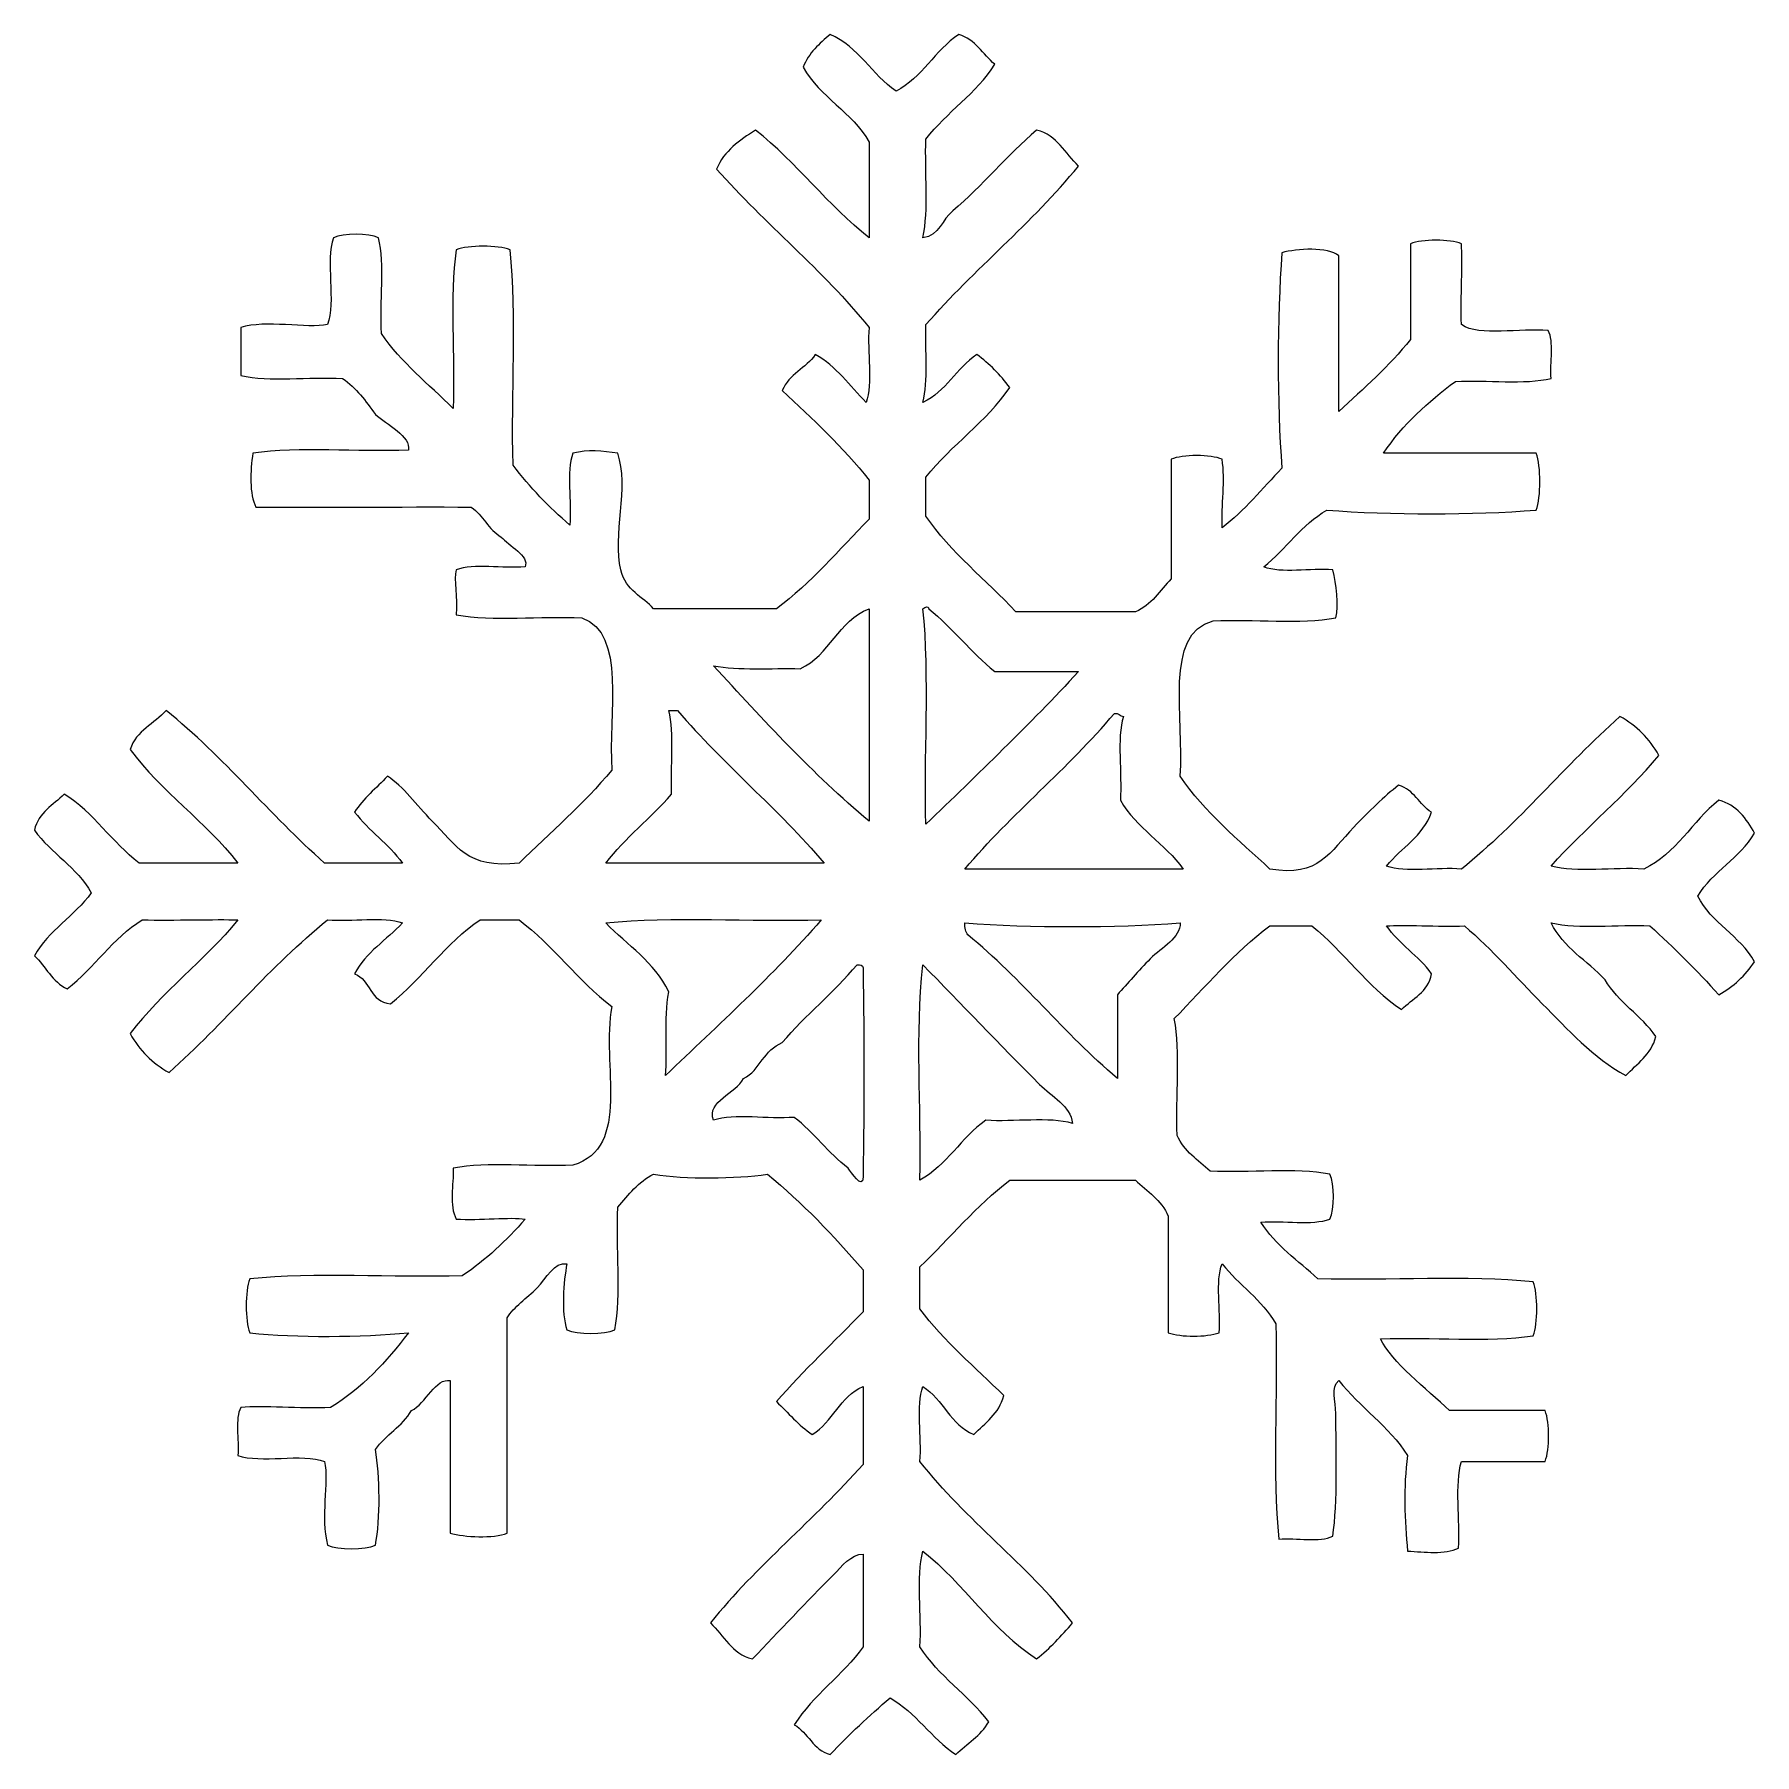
# Model space of a CAD drawing. Header units: centimetres. Extents: x -162 to 48, y -78 to 11.
# Drawn here: x 33.24 to 40.07, y 3.95 to 10.77 of the extents above; entities that cross this region are included whole.
import ezdxf

# ---------------------------------------------------------------- set-up
doc = ezdxf.new("R2010")
doc.units = ezdxf.units.CM
doc.header["$MEASUREMENT"] = 0
doc.layers.add('layer 1', color=7, linetype='Continuous')

msp = doc.modelspace()

# ---------------------------------------------------------------- linework, layer by layer
at = {"layer": 'layer 1', "color": 140}
for points, knots in [([(36.66311, 10.54829), (36.76689, 10.60286), (36.81746, 10.7103), (36.91226, 10.77385), (36.91226, 10.77385), (36.97856, 10.75308), (37.00771, 10.69511), (37.05481, 10.65534), (37.05481, 10.65534), (36.98249, 10.53748), (36.86391, 10.46627), (36.78169, 10.35811), (36.78169, 10.35811), (36.77684, 10.22865), (36.79348, 10.07752), (36.7699, 9.9666), (36.7699, 9.9666), (36.836, 9.97564), (36.84635, 10.04031), (36.88841, 10.07339), (36.88841, 10.07339), (37.00633, 10.17323), (37.10336, 10.29384), (37.22102, 10.39394), (37.22102, 10.39394), (37.30376, 10.37383), (37.33403, 10.30105), (37.38742, 10.25132), (37.38742, 10.25132), (37.20254, 10.02458), (36.97371, 9.842), (36.78169, 9.62201), (36.78169, 9.62201), (36.77822, 9.51896), (36.79158, 9.399), (36.7699, 9.31344), (36.7699, 9.31344), (36.86116, 9.35668), (36.90302, 9.44958), (36.98367, 9.50343), (36.98367, 9.50343), (37.03359, 9.46668), (37.07728, 9.42305), (37.11423, 9.37286), (37.11423, 9.37286), (37.02153, 9.23607), (36.88337, 9.14455), (36.78169, 9.01674), (36.78169, 9.01674), (36.78169, 9.01674), (36.78169, 8.86232), (36.78169, 8.86232), (36.78169, 8.86232), (36.88107, 8.71629), (37.02042, 8.61016), (37.13801, 8.48241), (37.13801, 8.48241), (37.13801, 8.48241), (37.61298, 8.48241), (37.61298, 8.48241), (37.61298, 8.48241), (37.67817, 8.50829), (37.70961, 8.56765), (37.75534, 8.61318), (37.75534, 8.61318), (37.75534, 8.61318), (37.75534, 9.08788), (37.75534, 9.08788), (37.75534, 9.08788), (37.79904, 9.10708), (37.91342, 9.10708), (37.95732, 9.08788), (37.95732, 9.08788), (37.97075, 9.00265), (37.95384, 8.90674), (37.95732, 8.81496), (37.95732, 8.81496), (38.04589, 8.88453), (38.11704, 8.9714), (38.19467, 9.05231), (38.19467, 9.05231), (38.17462, 9.31004), (38.17528, 9.64952), (38.19467, 9.90718), (38.19467, 9.90718), (38.25337, 9.92428), (38.37797, 9.93103), (38.42029, 9.8952), (38.42029, 9.8952), (38.42029, 9.8952), (38.42029, 9.27787), (38.42029, 9.27787), (38.42029, 9.27787), (38.52079, 9.36729), (38.61972, 9.45836), (38.70521, 9.56285), (38.70521, 9.56285), (38.70521, 9.56285), (38.70521, 9.94282), (38.70521, 9.94282), (38.70521, 9.94282), (38.74891, 9.96195), (38.86329, 9.96195), (38.90699, 9.94282), (38.90699, 9.94282), (38.91321, 9.8663), (38.90286, 9.73292), (38.90699, 9.62201), (38.90699, 9.62201), (38.98023, 9.57255), (39.14041, 9.61022), (39.25132, 9.59823), (39.25132, 9.59823), (39.27609, 9.55591), (39.25735, 9.46995), (39.26312, 9.40844), (39.26312, 9.40844), (39.15797, 9.38328), (39.00775, 9.40267), (38.88321, 9.39664), (38.88321, 9.39664), (38.77524, 9.31462), (38.6733, 9.22631), (38.59823, 9.11147), (38.59823, 9.11147), (38.59823, 9.11147), (39.20396, 9.11147), (39.20396, 9.11147), (39.20396, 9.11147), (39.22315, 9.06063), (39.22315, 8.9372), (39.20396, 8.88591), (39.20396, 8.88591), (38.9539, 8.86606), (38.62273, 8.86652), (38.37267, 8.88591), (38.37267, 8.88591), (38.27283, 8.82767), (38.2102, 8.73202), (38.12326, 8.66035), (38.12326, 8.66035), (38.19074, 8.63309), (38.30932, 8.65642), (38.39645, 8.64855), (38.39645, 8.64855), (38.41034, 8.59424), (38.42233, 8.50502), (38.40824, 8.45857), (38.40824, 8.45857), (38.26935, 8.43151), (38.08028, 8.45444), (37.92155, 8.44678), (37.92155, 8.44678), (37.72435, 8.39482), (37.80828, 8.0613), (37.79091, 7.82951), (37.79091, 7.82951), (37.88892, 7.68598), (38.02158, 7.5769), (38.1473, 7.46133), (38.1473, 7.46133), (38.34102, 7.42668), (38.38603, 7.52999), (38.47965, 7.62747), (38.47965, 7.62747), (38.54162, 7.692), (38.59895, 7.7488), (38.65784, 7.79368), (38.65784, 7.79368), (38.71982, 7.77678), (38.73967, 7.71716), (38.78821, 7.68689), (38.78821, 7.68689), (38.75447, 7.59026), (38.668, 7.54617), (38.61022, 7.47332), (38.61022, 7.47332), (38.68556, 7.44561), (38.812, 7.46919), (38.90699, 7.46133), (38.90699, 7.46133), (39.13556, 7.64438), (39.31788, 7.8736), (39.5363, 8.06687), (39.5363, 8.06687), (39.60267, 8.03031), (39.65396, 7.97882), (39.69072, 7.91245), (39.69072, 7.91245), (39.56015, 7.75418), (39.39971, 7.62564), (39.26312, 7.47332), (39.26312, 7.47332), (39.3623, 7.44561), (39.51272, 7.46919), (39.6313, 7.46133), (39.6313, 7.46133), (39.76075, 7.52187), (39.822, 7.6506), (39.92807, 7.73426), (39.92807, 7.73426), (40.00085, 7.71598), (40.03715, 7.66102), (40.07062, 7.60369), (40.07062, 7.60369), (40.01127, 7.50477), (39.90566, 7.4521), (39.84506, 7.35429), (39.84506, 7.35429), (39.89918, 7.24639), (40.01219, 7.19719), (40.07062, 7.09341), (40.07062, 7.09341), (40.03322, 7.03956), (39.98769, 6.99423), (39.92807, 6.96259), (39.92807, 6.96259), (39.84251, 7.05869), (39.75053, 7.1491), (39.65508, 7.23577), (39.65508, 7.23577), (39.52687, 7.242), (39.37219, 7.22215), (39.26312, 7.24757), (39.26312, 7.24757), (39.31212, 7.15002), (39.40574, 7.09734), (39.47695, 7.02201), (39.47695, 7.02201), (39.52962, 6.93206), (39.62114, 6.88102), (39.67892, 6.79618), (39.67892, 6.79618), (39.66019, 6.72405), (39.60358, 6.6894), (39.56015, 6.64203), (39.56015, 6.64203), (39.42906, 6.71272), (39.32922, 6.82527), (39.2278, 6.92701), (39.2278, 6.92701), (39.12469, 7.0298), (39.03041, 7.14143), (38.91898, 7.23577), (38.91898, 7.23577), (38.81894, 7.2325), (38.67265, 7.24036), (38.61022, 7.23577), (38.61022, 7.23577), (38.65994, 7.16273), (38.73757, 7.11792), (38.78821, 7.04579), (38.78821, 7.04579), (38.7757, 6.97136), (38.7117, 6.9485), (38.66964, 6.90343), (38.66964, 6.90343), (38.53212, 6.99541), (38.44106, 7.13384), (38.31351, 7.23577), (38.31351, 7.23577), (38.31351, 7.23577), (38.1473, 7.23577), (38.1473, 7.23577), (38.1473, 7.23577), (38.00403, 7.12964), (37.89076, 6.99331), (37.7674, 6.86759), (37.7674, 6.86759), (37.79327, 6.73539), (37.77244, 6.55628), (37.77912, 6.40442), (37.77912, 6.40442), (37.80618, 6.34041), (37.86285, 6.30648), (37.90975, 6.26206), (37.90975, 6.26206), (38.06436, 6.25466), (38.2497, 6.27732), (38.38466, 6.25027), (38.38466, 6.25027), (38.40365, 6.21332), (38.40365, 6.10882), (38.38466, 6.07207), (38.38466, 6.07207), (38.31554, 6.046), (38.19978, 6.06703), (38.11147, 6.06028), (38.11147, 6.06028), (38.16879, 5.96719), (38.2594, 5.90731), (38.33729, 5.83452), (38.33729, 5.83452), (38.61808, 5.82712), (38.93057, 5.85025), (39.19197, 5.82273), (39.19197, 5.82273), (39.21116, 5.77536), (39.21116, 5.65652), (39.19197, 5.60916), (39.19197, 5.60916), (39.01351, 5.58164), (38.78474, 5.60477), (38.58643, 5.59717), (38.58643, 5.59717), (38.63079, 5.50309), (38.76856, 5.39958), (38.85962, 5.31219), (38.85962, 5.31219), (38.85962, 5.31219), (39.2396, 5.31219), (39.2396, 5.31219), (39.2396, 5.31219), (39.25735, 5.26181), (39.25735, 5.16079), (39.2396, 5.11041), (39.2396, 5.11041), (39.2396, 5.11041), (38.90699, 5.11041), (38.90699, 5.11041), (38.90699, 5.11041), (38.88039, 5.01823), (38.90234, 4.87771), (38.8952, 4.76608), (38.8952, 4.76608), (38.84115, 4.73928), (38.7607, 4.75153), (38.69342, 4.75428), (38.69342, 4.75428), (38.68162, 4.87489), (38.67612, 5.00873), (38.69342, 5.13426), (38.69342, 5.13426), (38.61926, 5.25002), (38.50441, 5.32516), (38.42029, 5.43096), (38.42029, 5.43096), (38.38701, 5.406), (38.40804, 5.34986), (38.40824, 5.3004), (38.40824, 5.3004), (38.40962, 5.15922), (38.41682, 4.94493), (38.39645, 4.8137), (38.39645, 4.8137), (38.34653, 4.78828), (38.2518, 4.80787), (38.18294, 4.80165), (38.18294, 4.80165), (38.15562, 5.0635), (38.17849, 5.37508), (38.17089, 5.65652), (38.17089, 5.65652), (38.1154, 5.75152), (38.02414, 5.81048), (37.95732, 5.89414), (37.95732, 5.89414), (37.9296, 5.82666), (37.95319, 5.70808), (37.94533, 5.62095), (37.94533, 5.62095), (37.89495, 5.60293), (37.79373, 5.60293), (37.74355, 5.62095), (37.74355, 5.62095), (37.74355, 5.62095), (37.74355, 6.08413), (37.74355, 6.08413), (37.74355, 6.08413), (37.71649, 6.14813), (37.65943, 6.18213), (37.61298, 6.22648), (37.61298, 6.22648), (37.61298, 6.22648), (37.11423, 6.22648), (37.11423, 6.22648), (37.11423, 6.22648), (36.98249, 6.12501), (36.87668, 5.99699), (36.75811, 5.88215), (36.75811, 5.88215), (36.75811, 5.88215), (36.75811, 5.71594), (36.75811, 5.71594), (36.75811, 5.71594), (36.85402, 5.58629), (36.97718, 5.4839), (37.09065, 5.37181), (37.09065, 5.37181), (37.07244, 5.29856), (37.01669, 5.26345), (36.97161, 5.2172), (36.97161, 5.2172), (36.87917, 5.25513), (36.85055, 5.357), (36.7699, 5.40738), (36.7699, 5.40738), (36.74238, 5.33184), (36.76571, 5.2054), (36.75811, 5.11041), (36.75811, 5.11041), (36.93977, 4.87653), (37.18263, 4.7039), (37.36364, 4.4693), (37.36364, 4.4693), (37.31948, 4.41827), (37.27461, 4.36835), (37.22102, 4.32675), (37.22102, 4.32675), (37.04282, 4.44133), (36.93329, 4.62483), (36.7699, 4.75428), (36.7699, 4.75428), (36.74238, 4.65143), (36.76597, 4.49708), (36.75811, 4.37431), (36.75811, 4.37431), (36.83207, 4.25829), (36.94855, 4.18459), (37.03103, 4.07734), (37.03103, 4.07734), (36.99985, 4.02166), (36.94416, 3.99021), (36.90047, 3.94677), (36.90047, 3.94677), (36.80383, 4.01242), (36.74193, 4.11272), (36.63927, 4.17233), (36.63927, 4.17233), (36.5577, 4.09955), (36.47568, 4.02722), (36.40172, 3.94677), (36.40172, 3.94677), (36.33378, 3.96571), (36.31459, 4.03364), (36.25936, 4.06555), (36.25936, 4.06555), (36.33562, 4.18321), (36.45092, 4.26176), (36.53255, 4.37431), (36.53255, 4.37431), (36.53255, 4.37431), (36.53255, 4.74229), (36.53255, 4.74229), (36.53255, 4.74229), (36.48564, 4.74341), (36.44771, 4.69329), (36.41371, 4.65929), (36.41371, 4.65929), (36.31367, 4.55925), (36.19693, 4.43327), (36.09315, 4.32675), (36.09315, 4.32675), (36.01041, 4.34686), (35.98014, 4.41984), (35.92675, 4.4693), (35.92675, 4.4693), (36.11006, 4.69768), (36.33955, 4.88), (36.53255, 5.09862), (36.53255, 5.09862), (36.53255, 5.09862), (36.53255, 5.40738), (36.53255, 5.40738), (36.53255, 5.40738), (36.44011, 5.36905), (36.41259, 5.26594), (36.33051, 5.2172), (36.33051, 5.2172), (36.2762, 5.25375), (36.23532, 5.30387), (36.18815, 5.34776), (36.18815, 5.34776), (36.29795, 5.47145), (36.41698, 5.58603), (36.53255, 5.70415), (36.53255, 5.70415), (36.53255, 5.70415), (36.53255, 5.8701), (36.53255, 5.8701), (36.53255, 5.8701), (36.41534, 6.00643), (36.29192, 6.13634), (36.15257, 6.25027), (36.15257, 6.25027), (36.02751, 6.23159), (35.8258, 6.22996), (35.70119, 6.25027), (35.70119, 6.25027), (35.6402, 6.22046), (35.60115, 6.16844), (35.55883, 6.1197), (35.55883, 6.1197), (35.55143, 5.96096), (35.5741, 5.77189), (35.54684, 5.63274), (35.54684, 5.63274), (35.50662, 5.61381), (35.39728, 5.61381), (35.35705, 5.63274), (35.35705, 5.63274), (35.33353, 5.69911), (35.34343, 5.82594), (35.35705, 5.89414), (35.35705, 5.89414), (35.30667, 5.9041), (35.27549, 5.83616), (35.23828, 5.79895), (35.23828, 5.79895), (35.19759, 5.75846), (35.14722, 5.72335), (35.1195, 5.68037), (35.1195, 5.68037), (35.1218, 5.44), (35.11904, 5.06442), (35.1195, 4.82569), (35.1195, 4.82569), (35.06611, 4.80394), (34.94825, 4.80951), (34.89394, 4.82569), (34.89394, 4.82569), (34.89394, 4.82569), (34.89394, 5.43096), (34.89394, 5.43096), (34.89394, 5.43096), (34.83682, 5.44439), (34.79712, 5.33807), (34.73953, 5.31219), (34.73953, 5.31219), (34.70441, 5.24838), (34.63694, 5.217), (34.59697, 5.15778), (34.59697, 5.15778), (34.61453, 5.05309), (34.61774, 4.8821), (34.59697, 4.77787), (34.59697, 4.77787), (34.55695, 4.75893), (34.44741, 4.75893), (34.40718, 4.77787), (34.40718, 4.77787), (34.37764, 4.89042), (34.41275, 5.02492), (34.39519, 5.11041), (34.39519, 5.11041), (34.30623, 5.14395), (34.14074, 5.10117), (34.05106, 5.13426), (34.05106, 5.13426), (34.05682, 5.19571), (34.03809, 5.28146), (34.06285, 5.32418), (34.06285, 5.32418), (34.14952, 5.33459), (34.29765, 5.31704), (34.41898, 5.32418), (34.41898, 5.32418), (34.54424, 5.4007), (34.64061, 5.5063), (34.72774, 5.62095), (34.72774, 5.62095), (34.5424, 5.6032), (34.2833, 5.60018), (34.09842, 5.62095), (34.09842, 5.62095), (34.07923, 5.66832), (34.07923, 5.78735), (34.09842, 5.83452), (34.09842, 5.83452), (34.35589, 5.86223), (34.66419, 5.83891), (34.94151, 5.84651), (34.94151, 5.84651), (35.03604, 5.91006), (35.11721, 5.9873), (35.19091, 6.07207), (35.19091, 6.07207), (35.13496, 6.08131), (35.00925, 6.06585), (34.91772, 6.07207), (34.91772, 6.07207), (34.88883, 6.12363), (34.90757, 6.21102), (34.90574, 6.27411), (34.90574, 6.27411), (35.04181, 6.30019), (35.22537, 6.27896), (35.38064, 6.2859), (35.38064, 6.2859), (35.61589, 6.35496), (35.49135, 6.68822), (35.53505, 6.91522), (35.53505, 6.91522), (35.40167, 7.01919), (35.30209, 7.15696), (35.16687, 7.25955), (35.16687, 7.25955), (35.16687, 7.25955), (35.01272, 7.25955), (35.01272, 7.25955), (35.01272, 7.25955), (34.87429, 7.16849), (34.78578, 7.02705), (34.65659, 6.92701), (34.65659, 6.92701), (34.57477, 6.93232), (34.57778, 7.0222), (34.51423, 7.04579), (34.51423, 7.04579), (34.55832, 7.132), (34.64198, 7.17891), (34.70396, 7.24757), (34.70396, 7.24757), (34.62862, 7.27528), (34.50218, 7.25169), (34.40718, 7.25955), (34.40718, 7.25955), (34.17933, 7.07559), (33.99557, 6.84774), (33.77787, 6.65402), (33.77787, 6.65402), (33.71157, 6.69058), (33.66021, 6.74187), (33.62352, 6.80817), (33.62352, 6.80817), (33.74944, 6.97503), (33.92003, 7.09754), (34.05106, 7.25955), (34.05106, 7.25955), (33.96694, 7.26257), (33.79333, 7.257), (33.67108, 7.25955), (33.67108, 7.25955), (33.55323, 7.18723), (33.48208, 7.06865), (33.37411, 6.98637), (33.37411, 6.98637), (33.31378, 7.01316), (33.28928, 7.07559), (33.24355, 7.11693), (33.24355, 7.11693), (33.30015, 7.21887), (33.40274, 7.27436), (33.4693, 7.36634), (33.4693, 7.36634), (33.4127, 7.46828), (33.31011, 7.5235), (33.24355, 7.61568), (33.24355, 7.61568), (33.26019, 7.68617), (33.31771, 7.71552), (33.36232, 7.75811), (33.36232, 7.75811), (33.47998, 7.68571), (33.55139, 7.56694), (33.65909, 7.48511), (33.65909, 7.48511), (33.65909, 7.48511), (34.05106, 7.48511), (34.05106, 7.48511), (34.05106, 7.48511), (33.9237, 7.6506), (33.74688, 7.76688), (33.62352, 7.93604), (33.62352, 7.93604), (33.6473, 8.01138), (33.72009, 8.03771), (33.76608, 8.09039), (33.76608, 8.09039), (33.99465, 7.90734), (34.17678, 7.67785), (34.39519, 7.48511), (34.39519, 7.48511), (34.39519, 7.48511), (34.70396, 7.48511), (34.70396, 7.48511), (34.70396, 7.48511), (34.64938, 7.56091), (34.57149, 7.61365), (34.51423, 7.68689), (34.51423, 7.68689), (34.54889, 7.74284), (34.6011, 7.78189), (34.64454, 7.82951), (34.64454, 7.82951), (34.709, 7.78949), (34.758, 7.71598), (34.82273, 7.65132), (34.82273, 7.65132), (34.91563, 7.55816), (34.96208, 7.45878), (35.16687, 7.48511), (35.16687, 7.48511), (35.29193, 7.60533), (35.4227, 7.72017), (35.53505, 7.8533), (35.53505, 7.8533), (35.52051, 8.07977), (35.59486, 8.39574), (35.41621, 8.45857), (35.41621, 8.45857), (35.25308, 8.46577), (35.06172, 8.44422), (34.91772, 8.47062), (34.91772, 8.47062), (34.92467, 8.53967), (34.90619, 8.60997), (34.91772, 8.64855), (34.91772, 8.64855), (34.98658, 8.67469), (35.1024, 8.65366), (35.19091, 8.66035), (35.19091, 8.66035), (35.20919, 8.70286), (35.12619, 8.74584), (35.09592, 8.77912), (35.09592, 8.77912), (35.046, 8.80873), (35.02379, 8.86534), (34.97714, 8.89796), (34.97714, 8.89796), (34.69727, 8.89953), (34.36329, 8.89541), (34.1222, 8.89796), (34.1222, 8.89796), (34.09659, 8.9488), (34.0996, 9.0417), (34.11048, 9.11147), (34.11048, 9.11147), (34.2928, 9.13898), (34.5255, 9.11586), (34.72774, 9.12352), (34.72774, 9.12352), (34.73953, 9.17921), (34.64041, 9.22585), (34.59697, 9.26588), (34.59697, 9.26588), (34.55904, 9.31855), (34.52019, 9.37103), (34.4666, 9.40844), (34.4666, 9.40844), (34.3344, 9.41492), (34.1756, 9.39461), (34.06285, 9.42023), (34.06285, 9.42023), (34.06285, 9.42023), (34.06285, 9.61022), (34.06285, 9.61022), (34.06285, 9.61022), (34.15876, 9.64232), (34.32654, 9.60563), (34.40718, 9.62201), (34.40718, 9.62201), (34.44092, 9.71097), (34.39703, 9.87764), (34.43103, 9.9666), (34.43103, 9.9666), (34.46772, 9.98554), (34.57221, 9.98554), (34.60896, 9.9666), (34.60896, 9.9666), (34.63576, 9.86257), (34.61361, 9.70986), (34.62076, 9.58663), (34.62076, 9.58663), (34.69976, 9.47179), (34.80747, 9.38538), (34.90574, 9.28966), (34.90574, 9.28966), (34.9136, 9.49583), (34.89047, 9.73272), (34.91772, 9.91898), (34.91772, 9.91898), (34.96509, 9.93817), (35.08413, 9.93817), (35.13149, 9.91898), (35.13149, 9.91898), (35.15901, 9.65758), (35.13542, 9.34535), (35.14328, 9.0641), (35.14328, 9.0641), (35.20985, 8.97625), (35.28564, 8.8977), (35.36884, 8.82675), (35.36884, 8.82675), (35.37579, 8.91873), (35.35456, 9.03888), (35.38064, 9.11147), (35.38064, 9.11147), (35.43934, 9.12745), (35.49921, 9.12051), (35.55883, 9.11147), (35.55883, 9.11147), (35.60574, 8.97907), (35.53715, 8.78351), (35.57062, 8.64855), (35.57062, 8.64855), (35.59093, 8.56673), (35.65959, 8.54131), (35.70119, 8.49414), (35.70119, 8.49414), (35.70119, 8.49414), (36.18815, 8.49414), (36.18815, 8.49414), (36.18815, 8.49414), (36.32703, 8.5968), (36.43683, 8.72828), (36.55607, 8.85033), (36.55607, 8.85033), (36.55607, 8.85033), (36.55607, 9.00494), (36.55607, 9.00494), (36.55607, 9.00494), (36.45373, 9.13577), (36.33168, 9.24741), (36.21173, 9.36107), (36.21173, 9.36107), (36.23853, 9.42534), (36.30627, 9.44866), (36.34256, 9.50343), (36.34256, 9.50343), (36.42642, 9.45678), (36.47915, 9.37909), (36.54434, 9.31344), (36.54434, 9.31344), (36.57179, 9.38885), (36.54847, 9.51522), (36.55607, 9.61022), (36.55607, 9.61022), (36.37329, 9.83905), (36.14353, 10.02091), (35.9506, 10.23953), (35.9506, 10.23953), (35.9806, 10.31258), (36.04323, 10.353), (36.10495, 10.39394), (36.10495, 10.39394), (36.26932, 10.26541), (36.39222, 10.09534), (36.55607, 9.9666), (36.55607, 9.9666), (36.55607, 9.9666), (36.55607, 10.34658), (36.55607, 10.34658), (36.55607, 10.34658), (36.48977, 10.46601), (36.36149, 10.52359), (36.29493, 10.64328), (36.29493, 10.64328), (36.31577, 10.70153), (36.35966, 10.7369), (36.40172, 10.77385), (36.40172, 10.77385), (36.51499, 10.72465), (36.56694, 10.61439), (36.66311, 10.54829)], [0, 0, 0, 0, 0.0046512, 0.0046512, 0.0046512, 0.0046512, 0.0093023, 0.0093023, 0.0093023, 0.0093023, 0.0139535, 0.0139535, 0.0139535, 0.0139535, 0.0186047, 0.0186047, 0.0186047, 0.0186047, 0.0232558, 0.0232558, 0.0232558, 0.0232558, 0.027907, 0.027907, 0.027907, 0.027907, 0.0325581, 0.0325581, 0.0325581, 0.0325581, 0.0372093, 0.0372093, 0.0372093, 0.0372093, 0.0418605, 0.0418605, 0.0418605, 0.0418605, 0.0465116, 0.0465116, 0.0465116, 0.0465116, 0.0511628, 0.0511628, 0.0511628, 0.0511628, 0.055814, 0.055814, 0.055814, 0.055814, 0.0604651, 0.0604651, 0.0604651, 0.0604651, 0.0651163, 0.0651163, 0.0651163, 0.0651163, 0.0697674, 0.0697674, 0.0697674, 0.0697674, 0.0744186, 0.0744186, 0.0744186, 0.0744186, 0.0790698, 0.0790698, 0.0790698, 0.0790698, 0.0837209, 0.0837209, 0.0837209, 0.0837209, 0.0883721, 0.0883721, 0.0883721, 0.0883721, 0.0930233, 0.0930233, 0.0930233, 0.0930233, 0.0976744, 0.0976744, 0.0976744, 0.0976744, 0.1023256, 0.1023256, 0.1023256, 0.1023256, 0.1069767, 0.1069767, 0.1069767, 0.1069767, 0.1116279, 0.1116279, 0.1116279, 0.1116279, 0.1162791, 0.1162791, 0.1162791, 0.1162791, 0.1209302, 0.1209302, 0.1209302, 0.1209302, 0.1255814, 0.1255814, 0.1255814, 0.1255814, 0.1302326, 0.1302326, 0.1302326, 0.1302326, 0.1348837, 0.1348837, 0.1348837, 0.1348837, 0.1395349, 0.1395349, 0.1395349, 0.1395349, 0.144186, 0.144186, 0.144186, 0.144186, 0.1488372, 0.1488372, 0.1488372, 0.1488372, 0.1534884, 0.1534884, 0.1534884, 0.1534884, 0.1581395, 0.1581395, 0.1581395, 0.1581395, 0.1627907, 0.1627907, 0.1627907, 0.1627907, 0.1674419, 0.1674419, 0.1674419, 0.1674419, 0.172093, 0.172093, 0.172093, 0.172093, 0.1767442, 0.1767442, 0.1767442, 0.1767442, 0.1813953, 0.1813953, 0.1813953, 0.1813953, 0.1860465, 0.1860465, 0.1860465, 0.1860465, 0.1906977, 0.1906977, 0.1906977, 0.1906977, 0.1953488, 0.1953488, 0.1953488, 0.1953488, 0.2, 0.2, 0.2, 0.2, 0.2046512, 0.2046512, 0.2046512, 0.2046512, 0.2093023, 0.2093023, 0.2093023, 0.2093023, 0.2139535, 0.2139535, 0.2139535, 0.2139535, 0.2186047, 0.2186047, 0.2186047, 0.2186047, 0.2232558, 0.2232558, 0.2232558, 0.2232558, 0.227907, 0.227907, 0.227907, 0.227907, 0.2325581, 0.2325581, 0.2325581, 0.2325581, 0.2372093, 0.2372093, 0.2372093, 0.2372093, 0.2418605, 0.2418605, 0.2418605, 0.2418605, 0.2465116, 0.2465116, 0.2465116, 0.2465116, 0.2511628, 0.2511628, 0.2511628, 0.2511628, 0.255814, 0.255814, 0.255814, 0.255814, 0.2604651, 0.2604651, 0.2604651, 0.2604651, 0.2651163, 0.2651163, 0.2651163, 0.2651163, 0.2697674, 0.2697674, 0.2697674, 0.2697674, 0.2744186, 0.2744186, 0.2744186, 0.2744186, 0.2790698, 0.2790698, 0.2790698, 0.2790698, 0.2837209, 0.2837209, 0.2837209, 0.2837209, 0.2883721, 0.2883721, 0.2883721, 0.2883721, 0.2930233, 0.2930233, 0.2930233, 0.2930233, 0.2976744, 0.2976744, 0.2976744, 0.2976744, 0.3023256, 0.3023256, 0.3023256, 0.3023256, 0.3069767, 0.3069767, 0.3069767, 0.3069767, 0.3116279, 0.3116279, 0.3116279, 0.3116279, 0.3162791, 0.3162791, 0.3162791, 0.3162791, 0.3209302, 0.3209302, 0.3209302, 0.3209302, 0.3255814, 0.3255814, 0.3255814, 0.3255814, 0.3302326, 0.3302326, 0.3302326, 0.3302326, 0.3348837, 0.3348837, 0.3348837, 0.3348837, 0.3395349, 0.3395349, 0.3395349, 0.3395349, 0.344186, 0.344186, 0.344186, 0.344186, 0.3488372, 0.3488372, 0.3488372, 0.3488372, 0.3534884, 0.3534884, 0.3534884, 0.3534884, 0.3581395, 0.3581395, 0.3581395, 0.3581395, 0.3627907, 0.3627907, 0.3627907, 0.3627907, 0.3674419, 0.3674419, 0.3674419, 0.3674419, 0.372093, 0.372093, 0.372093, 0.372093, 0.3767442, 0.3767442, 0.3767442, 0.3767442, 0.3813953, 0.3813953, 0.3813953, 0.3813953, 0.3860465, 0.3860465, 0.3860465, 0.3860465, 0.3906977, 0.3906977, 0.3906977, 0.3906977, 0.3953488, 0.3953488, 0.3953488, 0.3953488, 0.4, 0.4, 0.4, 0.4, 0.4046512, 0.4046512, 0.4046512, 0.4046512, 0.4093023, 0.4093023, 0.4093023, 0.4093023, 0.4139535, 0.4139535, 0.4139535, 0.4139535, 0.4186047, 0.4186047, 0.4186047, 0.4186047, 0.4232558, 0.4232558, 0.4232558, 0.4232558, 0.427907, 0.427907, 0.427907, 0.427907, 0.4325581, 0.4325581, 0.4325581, 0.4325581, 0.4372093, 0.4372093, 0.4372093, 0.4372093, 0.4418605, 0.4418605, 0.4418605, 0.4418605, 0.4465116, 0.4465116, 0.4465116, 0.4465116, 0.4511628, 0.4511628, 0.4511628, 0.4511628, 0.455814, 0.455814, 0.455814, 0.455814, 0.4604651, 0.4604651, 0.4604651, 0.4604651, 0.4651163, 0.4651163, 0.4651163, 0.4651163, 0.4697674, 0.4697674, 0.4697674, 0.4697674, 0.4744186, 0.4744186, 0.4744186, 0.4744186, 0.4790698, 0.4790698, 0.4790698, 0.4790698, 0.4837209, 0.4837209, 0.4837209, 0.4837209, 0.4883721, 0.4883721, 0.4883721, 0.4883721, 0.4930233, 0.4930233, 0.4930233, 0.4930233, 0.4976744, 0.4976744, 0.4976744, 0.4976744, 0.5023256, 0.5023256, 0.5023256, 0.5023256, 0.5069767, 0.5069767, 0.5069767, 0.5069767, 0.5116279, 0.5116279, 0.5116279, 0.5116279, 0.5162791, 0.5162791, 0.5162791, 0.5162791, 0.5209302, 0.5209302, 0.5209302, 0.5209302, 0.5255814, 0.5255814, 0.5255814, 0.5255814, 0.5302326, 0.5302326, 0.5302326, 0.5302326, 0.5348837, 0.5348837, 0.5348837, 0.5348837, 0.5395349, 0.5395349, 0.5395349, 0.5395349, 0.544186, 0.544186, 0.544186, 0.544186, 0.5488372, 0.5488372, 0.5488372, 0.5488372, 0.5534884, 0.5534884, 0.5534884, 0.5534884, 0.5581395, 0.5581395, 0.5581395, 0.5581395, 0.5627907, 0.5627907, 0.5627907, 0.5627907, 0.5674419, 0.5674419, 0.5674419, 0.5674419, 0.572093, 0.572093, 0.572093, 0.572093, 0.5767442, 0.5767442, 0.5767442, 0.5767442, 0.5813953, 0.5813953, 0.5813953, 0.5813953, 0.5860465, 0.5860465, 0.5860465, 0.5860465, 0.5906977, 0.5906977, 0.5906977, 0.5906977, 0.5953488, 0.5953488, 0.5953488, 0.5953488, 0.6, 0.6, 0.6, 0.6, 0.6046512, 0.6046512, 0.6046512, 0.6046512, 0.6093023, 0.6093023, 0.6093023, 0.6093023, 0.6139535, 0.6139535, 0.6139535, 0.6139535, 0.6186047, 0.6186047, 0.6186047, 0.6186047, 0.6232558, 0.6232558, 0.6232558, 0.6232558, 0.627907, 0.627907, 0.627907, 0.627907, 0.6325581, 0.6325581, 0.6325581, 0.6325581, 0.6372093, 0.6372093, 0.6372093, 0.6372093, 0.6418605, 0.6418605, 0.6418605, 0.6418605, 0.6465116, 0.6465116, 0.6465116, 0.6465116, 0.6511628, 0.6511628, 0.6511628, 0.6511628, 0.655814, 0.655814, 0.655814, 0.655814, 0.6604651, 0.6604651, 0.6604651, 0.6604651, 0.6651163, 0.6651163, 0.6651163, 0.6651163, 0.6697674, 0.6697674, 0.6697674, 0.6697674, 0.6744186, 0.6744186, 0.6744186, 0.6744186, 0.6790698, 0.6790698, 0.6790698, 0.6790698, 0.6837209, 0.6837209, 0.6837209, 0.6837209, 0.6883721, 0.6883721, 0.6883721, 0.6883721, 0.6930233, 0.6930233, 0.6930233, 0.6930233, 0.6976744, 0.6976744, 0.6976744, 0.6976744, 0.7023256, 0.7023256, 0.7023256, 0.7023256, 0.7069767, 0.7069767, 0.7069767, 0.7069767, 0.7116279, 0.7116279, 0.7116279, 0.7116279, 0.7162791, 0.7162791, 0.7162791, 0.7162791, 0.7209302, 0.7209302, 0.7209302, 0.7209302, 0.7255814, 0.7255814, 0.7255814, 0.7255814, 0.7302326, 0.7302326, 0.7302326, 0.7302326, 0.7348837, 0.7348837, 0.7348837, 0.7348837, 0.7395349, 0.7395349, 0.7395349, 0.7395349, 0.744186, 0.744186, 0.744186, 0.744186, 0.7488372, 0.7488372, 0.7488372, 0.7488372, 0.7534884, 0.7534884, 0.7534884, 0.7534884, 0.7581395, 0.7581395, 0.7581395, 0.7581395, 0.7627907, 0.7627907, 0.7627907, 0.7627907, 0.7674419, 0.7674419, 0.7674419, 0.7674419, 0.772093, 0.772093, 0.772093, 0.772093, 0.7767442, 0.7767442, 0.7767442, 0.7767442, 0.7813953, 0.7813953, 0.7813953, 0.7813953, 0.7860465, 0.7860465, 0.7860465, 0.7860465, 0.7906977, 0.7906977, 0.7906977, 0.7906977, 0.7953488, 0.7953488, 0.7953488, 0.7953488, 0.8, 0.8, 0.8, 0.8, 0.8046512, 0.8046512, 0.8046512, 0.8046512, 0.8093023, 0.8093023, 0.8093023, 0.8093023, 0.8139535, 0.8139535, 0.8139535, 0.8139535, 0.8186047, 0.8186047, 0.8186047, 0.8186047, 0.8232558, 0.8232558, 0.8232558, 0.8232558, 0.827907, 0.827907, 0.827907, 0.827907, 0.8325581, 0.8325581, 0.8325581, 0.8325581, 0.8372093, 0.8372093, 0.8372093, 0.8372093, 0.8418605, 0.8418605, 0.8418605, 0.8418605, 0.8465116, 0.8465116, 0.8465116, 0.8465116, 0.8511628, 0.8511628, 0.8511628, 0.8511628, 0.855814, 0.855814, 0.855814, 0.855814, 0.8604651, 0.8604651, 0.8604651, 0.8604651, 0.8651163, 0.8651163, 0.8651163, 0.8651163, 0.8697674, 0.8697674, 0.8697674, 0.8697674, 0.8744186, 0.8744186, 0.8744186, 0.8744186, 0.8790698, 0.8790698, 0.8790698, 0.8790698, 0.8837209, 0.8837209, 0.8837209, 0.8837209, 0.8883721, 0.8883721, 0.8883721, 0.8883721, 0.8930233, 0.8930233, 0.8930233, 0.8930233, 0.8976744, 0.8976744, 0.8976744, 0.8976744, 0.9023256, 0.9023256, 0.9023256, 0.9023256, 0.9069767, 0.9069767, 0.9069767, 0.9069767, 0.9116279, 0.9116279, 0.9116279, 0.9116279, 0.9162791, 0.9162791, 0.9162791, 0.9162791, 0.9209302, 0.9209302, 0.9209302, 0.9209302, 0.9255814, 0.9255814, 0.9255814, 0.9255814, 0.9302326, 0.9302326, 0.9302326, 0.9302326, 0.9348837, 0.9348837, 0.9348837, 0.9348837, 0.9395349, 0.9395349, 0.9395349, 0.9395349, 0.944186, 0.944186, 0.944186, 0.944186, 0.9488372, 0.9488372, 0.9488372, 0.9488372, 0.9534884, 0.9534884, 0.9534884, 0.9534884, 0.9581395, 0.9581395, 0.9581395, 0.9581395, 0.9627907, 0.9627907, 0.9627907, 0.9627907, 0.9674419, 0.9674419, 0.9674419, 0.9674419, 0.972093, 0.972093, 0.972093, 0.972093, 0.9767442, 0.9767442, 0.9767442, 0.9767442, 0.9813953, 0.9813953, 0.9813953, 0.9813953, 0.9860465, 0.9860465, 0.9860465, 0.9860465, 0.9906977, 0.9906977, 0.9906977, 0.9906977, 1, 1, 1, 1]), ([(36.28314, 8.25659), (36.16666, 8.25915), (36.03773, 8.24873), (35.93881, 8.26838), (35.93881, 8.26838), (36.13547, 8.05344), (36.33214, 7.83895), (36.55607, 7.65132), (36.55607, 7.65132), (36.55607, 7.65132), (36.55607, 8.49414), (36.55607, 8.49414), (36.55607, 8.49414), (36.43336, 8.44678), (36.40054, 8.30972), (36.28314, 8.25659)], [0, 0, 0, 0, 0.2, 0.2, 0.2, 0.2, 0.4, 0.4, 0.4, 0.4, 0.6, 0.6, 0.6, 0.6, 1, 1, 1, 1]), ([(37.05481, 8.24506), (36.9608, 8.32106), (36.88776, 8.41788), (36.79368, 8.49414), (36.79368, 8.49414), (36.79113, 8.50849), (36.78051, 8.50154), (36.7699, 8.49414), (36.7699, 8.49414), (36.79807, 8.23923), (36.77291, 7.87505), (36.78169, 7.63927), (36.78169, 7.63927), (36.98714, 7.83757), (37.1935, 8.03516), (37.38742, 8.24506), (37.38742, 8.24506), (37.38742, 8.24506), (37.05481, 8.24506), (37.05481, 8.24506)], [0, 0, 0, 0, 0.1666667, 0.1666667, 0.1666667, 0.1666667, 0.3333333, 0.3333333, 0.3333333, 0.3333333, 0.5, 0.5, 0.5, 0.5, 0.6666667, 0.6666667, 0.6666667, 0.6666667, 1, 1, 1, 1]), ([(35.7726, 7.75811), (35.68894, 7.66331), (35.5889, 7.58568), (35.5112, 7.48511), (35.5112, 7.48511), (35.5112, 7.48511), (36.37813, 7.48511), (36.37813, 7.48511), (36.37813, 7.48511), (36.19627, 7.69914), (35.97831, 7.87662), (35.79618, 8.09039), (35.79618, 8.09039), (35.79618, 8.09039), (35.76081, 8.09039), (35.76081, 8.09039), (35.76081, 8.09039), (35.78557, 8.00031), (35.76683, 7.86718), (35.7726, 7.75811)], [0, 0, 0, 0, 0.1666667, 0.1666667, 0.1666667, 0.1666667, 0.3333333, 0.3333333, 0.3333333, 0.3333333, 0.5, 0.5, 0.5, 0.5, 0.6666667, 0.6666667, 0.6666667, 0.6666667, 1, 1, 1, 1]), ([(36.9363, 7.46133), (36.9363, 7.46133), (37.80297, 7.46133), (37.80297, 7.46133), (37.80297, 7.46133), (37.73038, 7.56281), (37.61717, 7.6238), (37.55337, 7.73426), (37.55337, 7.73426), (37.56077, 7.84222), (37.53882, 7.97882), (37.56535, 8.06687), (37.56535, 8.06687), (37.55009, 8.06752), (37.54898, 8.08207), (37.52978, 8.07866), (37.52978, 8.07866), (37.3451, 7.85952), (37.12092, 7.68021), (36.9363, 7.46133)], [0, 0, 0, 0, 0.1666667, 0.1666667, 0.1666667, 0.1666667, 0.3333333, 0.3333333, 0.3333333, 0.3333333, 0.5, 0.5, 0.5, 0.5, 0.6666667, 0.6666667, 0.6666667, 0.6666667, 1, 1, 1, 1]), ([(35.76081, 6.97438), (35.74122, 6.86156), (35.75714, 6.74115), (35.74882, 6.64203), (35.74882, 6.64203), (35.9582, 6.84427), (36.17544, 7.03838), (36.36614, 7.25955), (36.36614, 7.25955), (36.08529, 7.25169), (35.7726, 7.27528), (35.5112, 7.24757), (35.5112, 7.24757), (35.59676, 7.1588), (35.70466, 7.0925), (35.76081, 6.97438)], [0, 0, 0, 0, 0.2, 0.2, 0.2, 0.2, 0.4, 0.4, 0.4, 0.4, 0.6, 0.6, 0.6, 0.6, 1, 1, 1, 1]), ([(36.94809, 7.19994), (37.1616, 7.02594), (37.33174, 6.80817), (37.54157, 6.63024), (37.54157, 6.63024), (37.54157, 6.63024), (37.54157, 6.96259), (37.54157, 6.96259), (37.54157, 6.96259), (37.58108, 7.00648), (37.62497, 7.05778), (37.6724, 7.10521), (37.6724, 7.10521), (37.71767, 7.15048), (37.79281, 7.18815), (37.79091, 7.24757), (37.79091, 7.24757), (37.53299, 7.22791), (37.19422, 7.22791), (36.9363, 7.24757), (36.9363, 7.24757), (36.93538, 7.22699), (36.93879, 7.21081), (36.94809, 7.19994)], [0, 0, 0, 0, 0.1428571, 0.1428571, 0.1428571, 0.1428571, 0.2857143, 0.2857143, 0.2857143, 0.2857143, 0.4285714, 0.4285714, 0.4285714, 0.4285714, 0.5714286, 0.5714286, 0.5714286, 0.5714286, 0.7142857, 0.7142857, 0.7142857, 0.7142857, 1, 1, 1, 1]), ([(36.53255, 7.06937), (36.52973, 7.0788), (36.52233, 7.08319), (36.5085, 7.08136), (36.5085, 7.08136), (36.41672, 6.97136), (36.30371, 6.8824), (36.21173, 6.7726), (36.21173, 6.7726), (36.1396, 6.746), (36.12394, 6.6626), (36.05758, 6.63024), (36.05758, 6.63024), (36.02987, 6.57062), (35.90946, 6.54101), (35.93881, 6.46403), (35.93881, 6.46403), (36.02201, 6.49155), (36.15624, 6.46796), (36.25936, 6.47583), (36.25936, 6.47583), (36.33745, 6.41555), (36.39504, 6.33419), (36.47313, 6.27411), (36.47313, 6.27411), (36.4842, 6.26049), (36.53091, 6.18606), (36.53255, 6.23828), (36.53255, 6.23828), (36.53648, 6.54887), (36.53739, 6.76035), (36.53255, 7.06937)], [0, 0, 0, 0, 0.1111111, 0.1111111, 0.1111111, 0.1111111, 0.2222222, 0.2222222, 0.2222222, 0.2222222, 0.3333333, 0.3333333, 0.3333333, 0.3333333, 0.4444444, 0.4444444, 0.4444444, 0.4444444, 0.5555556, 0.5555556, 0.5555556, 0.5555556, 0.6666667, 0.6666667, 0.6666667, 0.6666667, 0.7777778, 0.7777778, 0.7777778, 0.7777778, 1, 1, 1, 1]), ([(36.75811, 6.22648), (36.86509, 6.28545), (36.92123, 6.39564), (37.01924, 6.46403), (37.01924, 6.46403), (37.13068, 6.45689), (37.2714, 6.47864), (37.36364, 6.45204), (37.36364, 6.45204), (37.35598, 6.52116), (37.28018, 6.55903), (37.23301, 6.60646), (37.23301, 6.60646), (37.07519, 6.76408), (36.91894, 6.92904), (36.7699, 7.08136), (36.7699, 7.08136), (36.73865, 6.79828), (36.76387, 6.53177), (36.75811, 6.22648)], [0, 0, 0, 0, 0.1666667, 0.1666667, 0.1666667, 0.1666667, 0.3333333, 0.3333333, 0.3333333, 0.3333333, 0.5, 0.5, 0.5, 0.5, 0.6666667, 0.6666667, 0.6666667, 0.6666667, 1, 1, 1, 1])]:
    msp.add_open_spline(points, degree=3, knots=knots, dxfattribs=at)

doc.saveas('drawing.dxf')
